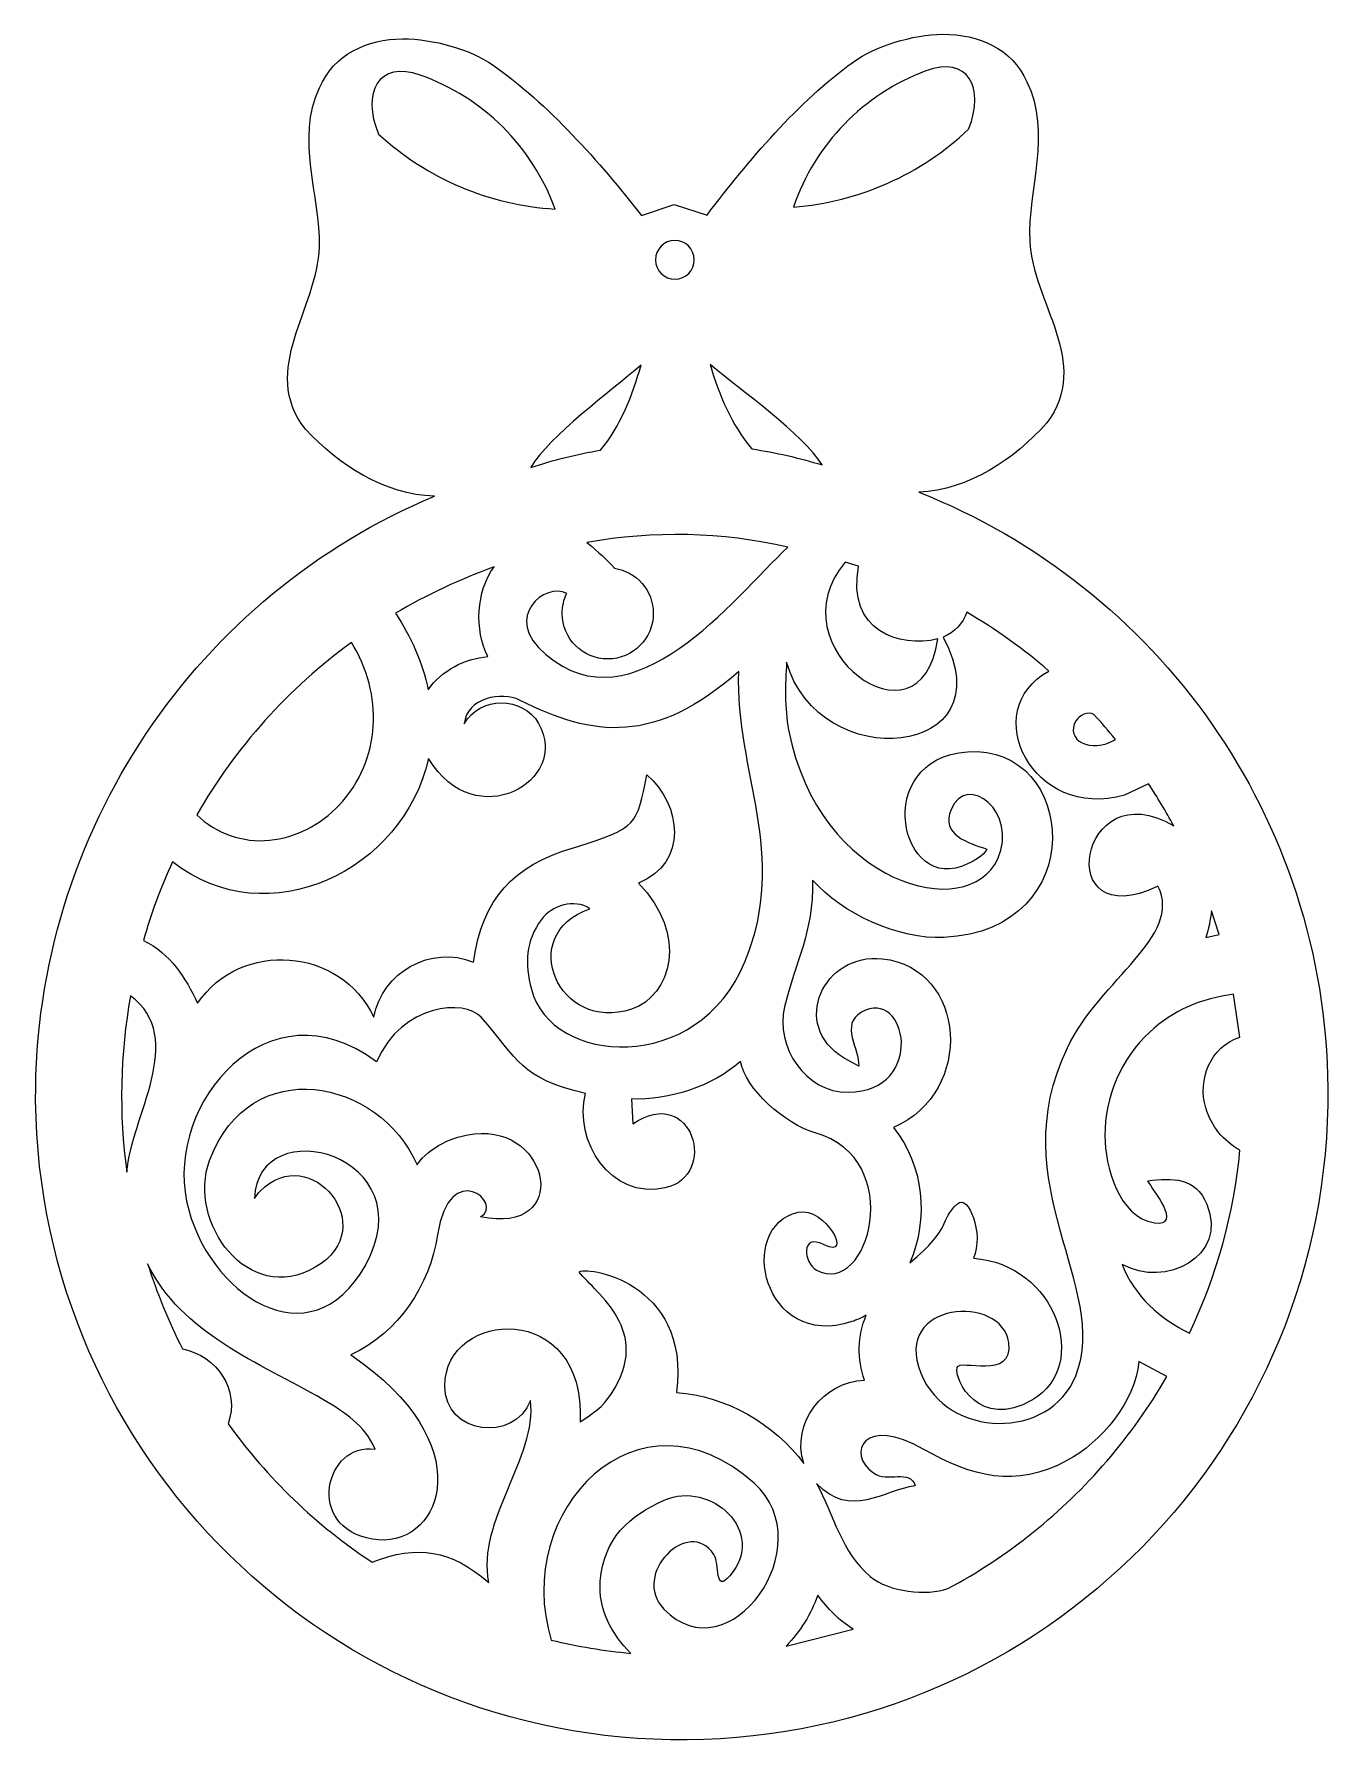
# Model space of a CAD drawing. Header units: centimetres. Extents: x 1 to 127, y -92 to 6.
# Drawn here: x 50.44 to 58.04, y -63.12 to -53.11 of the extents above; entities that cross this region are included whole.
import ezdxf

# ---------------------------------------------------------------- set-up
doc = ezdxf.new("R2010")
doc.units = ezdxf.units.CM
doc.header["$MEASUREMENT"] = 0
doc.layers.add('layer 1', color=7, linetype='Continuous')

msp = doc.modelspace()

# ---------------------------------------------------------------- linework, layer by layer
at = {"layer": 'layer 1', "color": 250}
for points, knots in [([(52.78747, -55.81432), (51.40645, -56.38638), (50.43957, -57.77172), (50.44808, -59.35717), (50.44808, -59.35717), (50.47054, -61.44555), (52.17917, -63.12275), (54.26865, -63.10513), (54.26865, -63.10513), (56.36115, -63.08749), (58.04318, -61.37685), (58.02555, -59.28434), (58.02555, -59.28434), (58.01213, -57.69377), (57.02063, -56.34048), (55.62675, -55.79038), (55.62675, -55.79038), (55.92067, -55.77699), (56.18547, -55.59819), (56.37759, -55.38445), (56.37759, -55.38445), (56.64388, -55.03292), (56.2921, -54.67357), (56.27719, -54.31706), (56.27719, -54.31706), (56.26465, -54.01518), (56.40774, -53.68455), (56.26078, -53.38539), (56.26078, -53.38539), (56.17271, -53.18667), (55.97712, -53.10624), (55.76871, -53.10527), (55.76871, -53.10527), (55.58709, -53.10954), (55.37521, -53.1727), (55.24136, -53.26924), (55.24136, -53.26924), (54.92251, -53.49897), (54.62453, -53.84902), (54.38591, -54.16569), (54.38591, -54.16569), (54.38591, -54.16569), (54.19274, -54.10305), (54.19274, -54.10305), (54.19274, -54.10305), (54.19274, -54.10305), (54.00074, -54.16893), (54.00074, -54.16893), (54.00074, -54.16893), (53.75673, -53.85635), (53.45289, -53.51137), (53.13029, -53.28704), (53.13029, -53.28704), (52.99476, -53.19278), (52.78191, -53.13318), (52.60017, -53.13199), (52.60017, -53.13199), (52.39181, -53.13648), (52.19768, -53.22018), (52.1129, -53.42036), (52.1129, -53.42036), (51.971, -53.72195), (52.11965, -54.05013), (52.11219, -54.35219), (52.11219, -54.35219), (52.10337, -54.70889), (51.75771, -55.07413), (52.02981, -55.42111), (52.02981, -55.42111), (52.22559, -55.63157), (52.49328, -55.80589), (52.78747, -55.81432)], [0, 0, 0, 0, 0.05263158, 0.05263158, 0.05263158, 0.05263158, 0.10526316, 0.10526316, 0.10526316, 0.10526316, 0.15789474, 0.15789474, 0.15789474, 0.15789474, 0.21052632, 0.21052632, 0.21052632, 0.21052632, 0.26315789, 0.26315789, 0.26315789, 0.26315789, 0.31578947, 0.31578947, 0.31578947, 0.31578947, 0.36842105, 0.36842105, 0.36842105, 0.36842105, 0.42105263, 0.42105263, 0.42105263, 0.42105263, 0.47368421, 0.47368421, 0.47368421, 0.47368421, 0.52631579, 0.52631579, 0.52631579, 0.52631579, 0.57894737, 0.57894737, 0.57894737, 0.57894737, 0.63157895, 0.63157895, 0.63157895, 0.63157895, 0.68421053, 0.68421053, 0.68421053, 0.68421053, 0.73684211, 0.73684211, 0.73684211, 0.73684211, 0.78947368, 0.78947368, 0.78947368, 0.78947368, 0.84210526, 0.84210526, 0.84210526, 0.84210526, 0.89473684, 0.89473684, 0.89473684, 0.89473684, 1, 1, 1, 1]), ([(52.45923, -53.69101), (52.35656, -53.44877), (52.45771, -53.25839), (52.7036, -53.34528), (52.7036, -53.34528), (53.07156, -53.47533), (53.36173, -53.76366), (53.49403, -54.13077), (53.49403, -54.13077), (53.10886, -54.10742), (52.74343, -53.95211), (52.45923, -53.69101)], [0, 0, 0, 0, 0.25, 0.25, 0.25, 0.25, 0.5, 0.5, 0.5, 0.5, 1, 1, 1, 1]), ([(55.91905, -53.66184), (55.63932, -53.9277), (55.27654, -54.08913), (54.89182, -54.11898), (54.89182, -54.11898), (55.01791, -53.74969), (55.30318, -53.45651), (55.6689, -53.32028), (55.6689, -53.32028), (55.91329, -53.22924), (56.01764, -53.4179), (55.91905, -53.66184)], [0, 0, 0, 0, 0.25, 0.25, 0.25, 0.25, 0.5, 0.5, 0.5, 0.5, 1, 1, 1, 1]), ([(54.08295, -54.4287), (54.08243, -54.36598), (54.13293, -54.31461), (54.19566, -54.31408), (54.19566, -54.31408), (54.25834, -54.31356), (54.30968, -54.36413), (54.3102, -54.42679), (54.3102, -54.42679), (54.31073, -54.48951), (54.26031, -54.54088), (54.19758, -54.54141), (54.19758, -54.54141), (54.13479, -54.54195), (54.08348, -54.49147), (54.08295, -54.4287)], [0, 0, 0, 0, 0.2, 0.2, 0.2, 0.2, 0.4, 0.4, 0.4, 0.4, 0.6, 0.6, 0.6, 0.6, 1, 1, 1, 1]), ([(53.3516, -55.6452), (53.45722, -55.46372), (53.82464, -55.19626), (53.99851, -55.04575), (53.99851, -55.04575), (53.94718, -55.22428), (53.87926, -55.40165), (53.76119, -55.54436), (53.76119, -55.54436), (53.62206, -55.56785), (53.4857, -55.60125), (53.3516, -55.6452)], [0, 0, 0, 0, 0.25, 0.25, 0.25, 0.25, 0.5, 0.5, 0.5, 0.5, 1, 1, 1, 1]), ([(55.05977, -55.63079), (54.92485, -55.58909), (54.78812, -55.5581), (54.64854, -55.53687), (54.64854, -55.53687), (54.52807, -55.39618), (54.45716, -55.21997), (54.40292, -55.04235), (54.40292, -55.04235), (54.57929, -55.1899), (54.9511, -55.45113), (55.05977, -55.63079)], [0, 0, 0, 0, 0.25, 0.25, 0.25, 0.25, 0.5, 0.5, 0.5, 0.5, 1, 1, 1, 1]), ([(53.80307, -56.76836), (53.95068, -56.76836), (54.07033, -56.6487), (54.07033, -56.5011), (54.07033, -56.5011), (54.07033, -56.36688), (53.9714, -56.25578), (53.84248, -56.23673), (53.84248, -56.23673), (53.80143, -56.19032), (53.74825, -56.14004), (53.68043, -56.08567), (53.68043, -56.08567), (54.07386, -56.01524), (54.47079, -56.02356), (54.85937, -56.11226), (54.85937, -56.11226), (54.53698, -56.41966), (53.95473, -57.18134), (53.43959, -56.74231), (53.43959, -56.74231), (53.17746, -56.52214), (53.44099, -56.3137), (53.56218, -56.38519), (53.56218, -56.38519), (53.54528, -56.42025), (53.53581, -56.45957), (53.53581, -56.5011), (53.53581, -56.5011), (53.53581, -56.6487), (53.65547, -56.76836), (53.80307, -56.76836)], [0, 0, 0, 0, 0.11111111, 0.11111111, 0.11111111, 0.11111111, 0.22222222, 0.22222222, 0.22222222, 0.22222222, 0.33333333, 0.33333333, 0.33333333, 0.33333333, 0.44444444, 0.44444444, 0.44444444, 0.44444444, 0.55555556, 0.55555556, 0.55555556, 0.55555556, 0.66666667, 0.66666667, 0.66666667, 0.66666667, 0.77777778, 0.77777778, 0.77777778, 0.77777778, 1, 1, 1, 1]), ([(52.55863, -56.50056), (52.74171, -56.3913), (52.9359, -56.30067), (53.13661, -56.22893), (53.13661, -56.22893), (53.03101, -56.36933), (53.02138, -56.59932), (53.09905, -56.7548), (53.09905, -56.7548), (52.96428, -56.76466), (52.82677, -56.83666), (52.75073, -56.94932), (52.75073, -56.94932), (52.71606, -56.78752), (52.64881, -56.6386), (52.55863, -56.50056)], [0, 0, 0, 0, 0.2, 0.2, 0.2, 0.2, 0.4, 0.4, 0.4, 0.4, 0.6, 0.6, 0.6, 0.6, 1, 1, 1, 1]), ([(55.19575, -56.20059), (55.19575, -56.20059), (55.27302, -56.22449), (55.27302, -56.22449), (55.27302, -56.22449), (55.20567, -56.60676), (55.51232, -56.70502), (55.7379, -56.65102), (55.7379, -56.65102), (55.64265, -57.33879), (54.7729, -56.69739), (55.19575, -56.20059)], [0, 0, 0, 0, 0.25, 0.25, 0.25, 0.25, 0.5, 0.5, 0.5, 0.5, 1, 1, 1, 1]), ([(54.86378, -57.18462), (54.83958, -57.05192), (54.84273, -56.92049), (54.85202, -56.78701), (54.85202, -56.78701), (55.03794, -57.45073), (56.15148, -57.35657), (55.77017, -56.64036), (55.77017, -56.64036), (55.83499, -56.61248), (55.88609, -56.56123), (55.90868, -56.49376), (55.90868, -56.49376), (56.0792, -56.59403), (56.24031, -56.70953), (56.39, -56.83892), (56.39, -56.83892), (55.96907, -57.06839), (56.29536, -57.72181), (56.83415, -57.56609), (56.83415, -57.56609), (56.83415, -57.56609), (56.97304, -57.4999), (56.97304, -57.4999), (56.97304, -57.4999), (57.02646, -57.57993), (57.07618, -57.66226), (57.12221, -57.74667), (57.12221, -57.74667), (56.56501, -57.41318), (56.40142, -58.40288), (57.02948, -58.1003), (57.02948, -58.1003), (57.17715, -58.39437), (56.69254, -58.64405), (56.49836, -59.04782), (56.49836, -59.04782), (56.11222, -59.8507), (56.7541, -60.4533), (56.54731, -60.97084), (56.54731, -60.97084), (56.39621, -61.34895), (55.79453, -61.34221), (55.63854, -60.95478), (55.63854, -60.95478), (55.46884, -60.5333), (56.11608, -60.49025), (56.15471, -60.77689), (56.15471, -60.77689), (56.18475, -60.99982), (55.86511, -60.86749), (55.85137, -60.92214), (55.85137, -60.92214), (55.83312, -60.99464), (55.98406, -61.29381), (56.29334, -61.11219), (56.29334, -61.11219), (56.63699, -60.91038), (56.43116, -60.31575), (55.9473, -60.28211), (55.9473, -60.28211), (56.01053, -60.13496), (55.9178, -59.90431), (55.85373, -59.96218), (55.85373, -59.96218), (55.74184, -60.06324), (55.82905, -60.09964), (55.57452, -60.30844), (55.57452, -60.30844), (55.68615, -60.04824), (55.65637, -59.73817), (55.47931, -59.51497), (55.47931, -59.51497), (55.95645, -59.3092), (55.90805, -58.58035), (55.41314, -58.52581), (55.41314, -58.52581), (55.07243, -58.48826), (54.86602, -58.91375), (55.18958, -59.10811), (55.18958, -59.10811), (55.18958, -59.10811), (55.27448, -59.1565), (55.27448, -59.1565), (55.27448, -59.1565), (55.2803, -59.05441), (55.16304, -58.913), (55.29083, -58.83944), (55.29083, -58.83944), (55.55697, -58.68625), (55.6742, -59.30286), (55.21286, -59.30865), (55.21286, -59.30865), (54.96163, -59.31182), (54.78367, -59.03894), (54.83958, -58.80801), (54.83958, -58.80801), (54.90726, -58.52842), (55.00709, -58.38499), (55.00443, -58.0644), (55.00443, -58.0644), (55.17516, -58.26225), (55.51017, -58.41411), (55.77365, -58.40121), (55.77365, -58.40121), (56.64717, -58.35845), (56.55215, -57.26695), (55.91278, -57.31211), (55.91278, -57.31211), (55.34423, -57.35227), (55.51391, -58.1642), (55.9134, -57.96982), (55.9134, -57.96982), (55.95949, -57.94739), (55.99833, -57.92724), (56.02672, -57.88293), (56.02672, -57.88293), (55.91912, -57.84809), (55.75389, -57.79988), (55.81637, -57.65129), (55.81637, -57.65129), (55.91115, -57.42583), (56.21255, -57.6699), (56.09055, -57.93922), (56.09055, -57.93922), (55.91773, -58.32071), (55.04091, -58.0967), (54.86378, -57.18462)], [0, 0, 0, 0, 0.03030303, 0.03030303, 0.03030303, 0.03030303, 0.06060606, 0.06060606, 0.06060606, 0.06060606, 0.09090909, 0.09090909, 0.09090909, 0.09090909, 0.12121212, 0.12121212, 0.12121212, 0.12121212, 0.15151515, 0.15151515, 0.15151515, 0.15151515, 0.18181818, 0.18181818, 0.18181818, 0.18181818, 0.21212121, 0.21212121, 0.21212121, 0.21212121, 0.24242424, 0.24242424, 0.24242424, 0.24242424, 0.27272727, 0.27272727, 0.27272727, 0.27272727, 0.3030303, 0.3030303, 0.3030303, 0.3030303, 0.33333333, 0.33333333, 0.33333333, 0.33333333, 0.36363636, 0.36363636, 0.36363636, 0.36363636, 0.39393939, 0.39393939, 0.39393939, 0.39393939, 0.42424242, 0.42424242, 0.42424242, 0.42424242, 0.45454545, 0.45454545, 0.45454545, 0.45454545, 0.48484848, 0.48484848, 0.48484848, 0.48484848, 0.51515152, 0.51515152, 0.51515152, 0.51515152, 0.54545455, 0.54545455, 0.54545455, 0.54545455, 0.57575758, 0.57575758, 0.57575758, 0.57575758, 0.60606061, 0.60606061, 0.60606061, 0.60606061, 0.63636364, 0.63636364, 0.63636364, 0.63636364, 0.66666667, 0.66666667, 0.66666667, 0.66666667, 0.6969697, 0.6969697, 0.6969697, 0.6969697, 0.72727273, 0.72727273, 0.72727273, 0.72727273, 0.75757576, 0.75757576, 0.75757576, 0.75757576, 0.78787879, 0.78787879, 0.78787879, 0.78787879, 0.81818182, 0.81818182, 0.81818182, 0.81818182, 0.84848485, 0.84848485, 0.84848485, 0.84848485, 0.87878788, 0.87878788, 0.87878788, 0.87878788, 0.90909091, 0.90909091, 0.90909091, 0.90909091, 0.93939394, 0.93939394, 0.93939394, 0.93939394, 1, 1, 1, 1]), ([(51.81953, -57.83102), (51.66306, -57.84698), (51.50564, -57.79142), (51.3929, -57.68207), (51.3929, -57.68207), (51.61661, -57.29059), (51.93426, -56.93774), (52.29976, -56.67122), (52.29976, -56.67122), (52.48807, -56.9728), (52.47799, -57.35983), (52.22604, -57.627), (52.22604, -57.627), (52.12129, -57.73807), (51.97306, -57.81708), (51.81953, -57.83102)], [0, 0, 0, 0, 0.2, 0.2, 0.2, 0.2, 0.4, 0.4, 0.4, 0.4, 0.6, 0.6, 0.6, 0.6, 1, 1, 1, 1]), ([(51.25072, -57.95806), (51.81111, -58.39692), (52.60548, -58.00563), (52.75246, -57.35209), (52.75246, -57.35209), (53.02699, -57.80735), (53.58823, -57.48162), (53.39776, -57.14643), (53.39776, -57.14643), (53.3068, -56.98636), (53.05187, -56.98527), (52.96165, -57.14844), (52.96165, -57.14844), (52.9762, -56.99482), (53.18318, -56.95811), (53.28581, -57.0096), (53.28581, -57.0096), (53.72175, -57.22834), (54.08112, -57.27243), (54.57148, -56.84083), (54.57148, -56.84083), (54.55061, -57.4418), (54.86843, -57.90469), (54.6078, -58.54298), (54.6078, -58.54298), (54.33412, -59.21322), (53.46969, -59.15001), (53.35497, -58.70496), (53.35497, -58.70496), (53.31603, -58.5539), (53.32046, -58.42441), (53.41388, -58.29531), (53.41388, -58.29531), (53.47186, -58.21519), (53.6102, -58.17035), (53.69784, -58.23274), (53.69784, -58.23274), (53.26258, -58.38254), (53.51408, -58.96321), (53.94318, -58.82095), (53.94318, -58.82095), (54.17572, -58.74386), (54.2783, -58.38393), (53.98258, -58.08264), (53.98258, -58.08264), (54.27641, -57.96301), (54.23541, -57.62347), (54.03285, -57.44784), (54.03285, -57.44784), (53.97098, -57.73876), (53.98423, -57.75937), (53.60298, -57.87471), (53.60298, -57.87471), (53.24722, -57.98235), (53.06782, -58.16982), (53.01647, -58.54526), (53.01647, -58.54526), (52.76705, -58.44431), (52.47927, -58.60318), (52.43134, -58.86787), (52.43134, -58.86787), (52.23745, -58.45829), (51.65354, -58.41255), (51.39782, -58.78648), (51.39782, -58.78648), (51.32556, -58.63278), (51.23852, -58.49746), (51.08037, -58.41858), (51.08037, -58.41858), (51.12478, -58.2619), (51.18284, -58.106), (51.25072, -57.95806)], [0, 0, 0, 0, 0.05263158, 0.05263158, 0.05263158, 0.05263158, 0.10526316, 0.10526316, 0.10526316, 0.10526316, 0.15789474, 0.15789474, 0.15789474, 0.15789474, 0.21052632, 0.21052632, 0.21052632, 0.21052632, 0.26315789, 0.26315789, 0.26315789, 0.26315789, 0.31578947, 0.31578947, 0.31578947, 0.31578947, 0.36842105, 0.36842105, 0.36842105, 0.36842105, 0.42105263, 0.42105263, 0.42105263, 0.42105263, 0.47368421, 0.47368421, 0.47368421, 0.47368421, 0.52631579, 0.52631579, 0.52631579, 0.52631579, 0.57894737, 0.57894737, 0.57894737, 0.57894737, 0.63157895, 0.63157895, 0.63157895, 0.63157895, 0.68421053, 0.68421053, 0.68421053, 0.68421053, 0.73684211, 0.73684211, 0.73684211, 0.73684211, 0.78947368, 0.78947368, 0.78947368, 0.78947368, 0.84210526, 0.84210526, 0.84210526, 0.84210526, 0.89473684, 0.89473684, 0.89473684, 0.89473684, 1, 1, 1, 1]), ([(56.54956, -57.12971), (56.56677, -57.10051), (56.61976, -57.07157), (56.65314, -57.09329), (56.65314, -57.09329), (56.69735, -57.14105), (56.74005, -57.19017), (56.78125, -57.24052), (56.78125, -57.24052), (56.63589, -57.32571), (56.47975, -57.24482), (56.54956, -57.12971)], [0, 0, 0, 0, 0.25, 0.25, 0.25, 0.25, 0.5, 0.5, 0.5, 0.5, 1, 1, 1, 1]), ([(57.31068, -58.40182), (57.32646, -58.3506), (57.33746, -58.298), (57.34346, -58.24474), (57.34346, -58.24474), (57.34346, -58.24474), (57.38835, -58.38298), (57.38835, -58.38298), (57.38835, -58.38298), (57.38835, -58.38298), (57.31068, -58.40182), (57.31068, -58.40182)], [0, 0, 0, 0, 0.25, 0.25, 0.25, 0.25, 0.5, 0.5, 0.5, 0.5, 1, 1, 1, 1]), ([(52.4475, -59.12941), (52.59652, -58.78665), (52.96579, -58.76199), (53.05981, -58.86848), (53.05981, -58.86848), (53.28196, -59.12011), (53.28727, -59.22593), (53.67218, -59.31498), (53.67218, -59.31498), (53.60274, -59.59595), (53.81916, -59.93802), (54.13777, -59.86973), (54.13777, -59.86973), (54.45802, -59.80107), (54.29885, -59.25412), (53.94931, -59.49429), (53.94931, -59.49429), (53.94931, -59.49429), (53.94248, -59.34779), (53.94248, -59.34779), (53.94248, -59.34779), (54.16447, -59.35609), (54.41331, -59.27541), (54.58159, -59.12779), (54.58159, -59.12779), (54.60586, -59.28556), (54.84373, -59.49776), (55.01852, -59.54613), (55.01852, -59.54613), (55.55772, -59.69535), (55.33429, -60.51749), (55.02674, -60.35147), (55.02674, -60.35147), (54.95233, -60.3113), (54.92995, -60.13115), (55.07118, -60.20273), (55.07118, -60.20273), (55.24888, -60.29279), (55.07753, -59.9757), (54.91938, -60.01205), (54.91938, -60.01205), (54.55423, -60.09598), (54.7124, -60.82455), (55.23519, -60.65354), (55.23519, -60.65354), (55.26428, -60.64389), (55.29229, -60.63115), (55.31869, -60.6157), (55.31869, -60.6157), (55.26729, -60.73638), (55.26411, -60.87314), (55.30871, -60.99643), (55.30871, -60.99643), (55.06958, -61.00523), (54.87612, -61.24588), (54.95217, -61.48453), (54.95217, -61.48453), (54.78079, -61.25229), (54.49551, -61.08718), (54.20586, -61.06939), (54.20586, -61.06939), (54.29317, -60.40908), (53.65401, -60.32417), (53.63578, -60.36343), (53.63578, -60.36343), (53.73488, -60.48873), (54.06923, -60.70701), (53.82361, -61.07777), (53.82361, -61.07777), (53.77365, -61.15317), (53.71587, -61.19457), (53.64038, -61.24051), (53.64038, -61.24051), (53.6784, -60.5263), (52.84875, -60.57672), (52.84691, -61.03098), (52.84691, -61.03098), (52.84576, -61.31407), (53.25644, -61.36599), (53.35013, -61.1151), (53.35013, -61.1151), (53.39217, -61.45058), (53.03445, -61.81469), (53.10549, -62.18228), (53.10549, -62.18228), (52.87785, -61.99082), (52.69193, -61.95933), (52.42062, -62.06287), (52.42062, -62.06287), (52.09327, -61.84822), (51.80614, -61.57022), (51.57715, -61.25312), (51.57715, -61.25312), (51.64666, -61.05316), (51.51535, -60.85621), (51.30842, -60.81191), (51.30842, -60.81191), (51.2274, -60.65191), (51.15906, -60.48545), (51.105, -60.31437), (51.105, -60.31437), (51.29954, -60.721), (51.75944, -60.89496), (52.13166, -61.10923), (52.13166, -61.10923), (52.2596, -61.18289), (52.3783, -61.26153), (52.43975, -61.40113), (52.43975, -61.40113), (52.14568, -61.35721), (52.0253, -61.86129), (52.4232, -61.92909), (52.4232, -61.92909), (52.81113, -61.99519), (53.06557, -61.41474), (52.36747, -60.89976), (52.36747, -60.89976), (52.36747, -60.89976), (52.29663, -60.84776), (52.29663, -60.84776), (52.29663, -60.84776), (52.57603, -60.71906), (52.75897, -60.4409), (52.80465, -60.14423), (52.80465, -60.14423), (52.87453, -59.69038), (53.19868, -59.95924), (53.05703, -60.03942), (53.05703, -60.03942), (53.59137, -60.14871), (53.47016, -59.50295), (53.01958, -59.55238), (53.01958, -59.55238), (52.89392, -59.56617), (52.75985, -59.62819), (52.68463, -59.73321), (52.68463, -59.73321), (52.46555, -59.23058), (51.70478, -59.07063), (51.4685, -59.70815), (51.4685, -59.70815), (51.33484, -60.06878), (51.69474, -60.56505), (52.08829, -60.33495), (52.08829, -60.33495), (52.48545, -60.10275), (52.05888, -59.58862), (51.7651, -59.88814), (51.7651, -59.88814), (51.75218, -59.90135), (51.74086, -59.91608), (51.73122, -59.93192), (51.73122, -59.93192), (51.74943, -59.40823), (52.74231, -59.67436), (52.38156, -60.32369), (52.38156, -60.32369), (52.06358, -60.89601), (51.45091, -60.49915), (51.33345, -59.94651), (51.33345, -59.94651), (51.2118, -59.37411), (51.80911, -58.65578), (52.4475, -59.12941)], [0, 0, 0, 0, 0.02380952, 0.02380952, 0.02380952, 0.02380952, 0.04761905, 0.04761905, 0.04761905, 0.04761905, 0.07142857, 0.07142857, 0.07142857, 0.07142857, 0.0952381, 0.0952381, 0.0952381, 0.0952381, 0.11904762, 0.11904762, 0.11904762, 0.11904762, 0.14285714, 0.14285714, 0.14285714, 0.14285714, 0.16666667, 0.16666667, 0.16666667, 0.16666667, 0.19047619, 0.19047619, 0.19047619, 0.19047619, 0.21428571, 0.21428571, 0.21428571, 0.21428571, 0.23809524, 0.23809524, 0.23809524, 0.23809524, 0.26190476, 0.26190476, 0.26190476, 0.26190476, 0.28571429, 0.28571429, 0.28571429, 0.28571429, 0.30952381, 0.30952381, 0.30952381, 0.30952381, 0.33333333, 0.33333333, 0.33333333, 0.33333333, 0.35714286, 0.35714286, 0.35714286, 0.35714286, 0.38095238, 0.38095238, 0.38095238, 0.38095238, 0.4047619, 0.4047619, 0.4047619, 0.4047619, 0.42857143, 0.42857143, 0.42857143, 0.42857143, 0.45238095, 0.45238095, 0.45238095, 0.45238095, 0.47619048, 0.47619048, 0.47619048, 0.47619048, 0.5, 0.5, 0.5, 0.5, 0.52380952, 0.52380952, 0.52380952, 0.52380952, 0.54761905, 0.54761905, 0.54761905, 0.54761905, 0.57142857, 0.57142857, 0.57142857, 0.57142857, 0.5952381, 0.5952381, 0.5952381, 0.5952381, 0.61904762, 0.61904762, 0.61904762, 0.61904762, 0.64285714, 0.64285714, 0.64285714, 0.64285714, 0.66666667, 0.66666667, 0.66666667, 0.66666667, 0.69047619, 0.69047619, 0.69047619, 0.69047619, 0.71428571, 0.71428571, 0.71428571, 0.71428571, 0.73809524, 0.73809524, 0.73809524, 0.73809524, 0.76190476, 0.76190476, 0.76190476, 0.76190476, 0.78571429, 0.78571429, 0.78571429, 0.78571429, 0.80952381, 0.80952381, 0.80952381, 0.80952381, 0.83333333, 0.83333333, 0.83333333, 0.83333333, 0.85714286, 0.85714286, 0.85714286, 0.85714286, 0.88095238, 0.88095238, 0.88095238, 0.88095238, 0.9047619, 0.9047619, 0.9047619, 0.9047619, 0.92857143, 0.92857143, 0.92857143, 0.92857143, 0.95238095, 0.95238095, 0.95238095, 0.95238095, 1, 1, 1, 1]), ([(51.00445, -58.74387), (51.3399, -58.98906), (51.0052, -59.45816), (50.98338, -59.77711), (50.98338, -59.77711), (50.93497, -59.43657), (50.94338, -59.08212), (51.00445, -58.74387)], [0, 0, 0, 0, 0.33333333, 0.33333333, 0.33333333, 0.33333333, 1, 1, 1, 1]), ([(56.98107, -58.95553), (57.11791, -58.82744), (57.2871, -58.75858), (57.47315, -58.73419), (57.47315, -58.73419), (57.47315, -58.73419), (57.50906, -58.98473), (57.50906, -58.98473), (57.50906, -58.98473), (57.33723, -59.04196), (57.2602, -59.23462), (57.31008, -59.40055), (57.31008, -59.40055), (57.34141, -59.50477), (57.41265, -59.59576), (57.51049, -59.64804), (57.51049, -59.64804), (57.4753, -60.01864), (57.37349, -60.3836), (57.21511, -60.72027), (57.21511, -60.72027), (57.04153, -60.64017), (56.88825, -60.49944), (56.81955, -60.31795), (56.81955, -60.31795), (57.06987, -60.45982), (57.44352, -60.27234), (57.31605, -59.96486), (57.31605, -59.96486), (57.24975, -59.80493), (57.11424, -59.81113), (56.96948, -59.82758), (56.96948, -59.82758), (56.99183, -59.87022), (57.18351, -60.09969), (57.00822, -60.07363), (57.00822, -60.07363), (56.79857, -60.04245), (56.71812, -59.74013), (56.71839, -59.56477), (56.71839, -59.56477), (56.71873, -59.33298), (56.81109, -59.11384), (56.98107, -58.95553)], [0, 0, 0, 0, 0.08333333, 0.08333333, 0.08333333, 0.08333333, 0.16666667, 0.16666667, 0.16666667, 0.16666667, 0.25, 0.25, 0.25, 0.25, 0.33333333, 0.33333333, 0.33333333, 0.33333333, 0.41666667, 0.41666667, 0.41666667, 0.41666667, 0.5, 0.5, 0.5, 0.5, 0.58333333, 0.58333333, 0.58333333, 0.58333333, 0.66666667, 0.66666667, 0.66666667, 0.66666667, 0.75, 0.75, 0.75, 0.75, 0.83333333, 0.83333333, 0.83333333, 0.83333333, 1, 1, 1, 1]), ([(55.02767, -61.60287), (55.22874, -61.81358), (55.41922, -61.63968), (55.60623, -61.61663), (55.60623, -61.61663), (55.57359, -61.51215), (55.44661, -61.60067), (55.36081, -61.54041), (55.36081, -61.54041), (55.19665, -61.42513), (55.30914, -61.2007), (55.65679, -61.40212), (55.65679, -61.40212), (55.93515, -61.5634), (56.1948, -61.63061), (56.49573, -61.46825), (56.49573, -61.46825), (56.69805, -61.35909), (56.89597, -61.12373), (56.9171, -60.88762), (56.9171, -60.88762), (56.9171, -60.88762), (57.08169, -60.9755), (57.08169, -60.9755), (57.08169, -60.9755), (56.98054, -61.1515), (56.86193, -61.31741), (56.72954, -61.4712), (56.72954, -61.4712), (56.46748, -61.77556), (56.15163, -62.02899), (55.79766, -62.21885), (55.79766, -62.21885), (55.67506, -62.26142), (55.45217, -62.23881), (55.34176, -62.1476), (55.34176, -62.1476), (55.1739, -62.00891), (55.12804, -61.78605), (55.02767, -61.60287)], [0, 0, 0, 0, 0.09090909, 0.09090909, 0.09090909, 0.09090909, 0.18181818, 0.18181818, 0.18181818, 0.18181818, 0.27272727, 0.27272727, 0.27272727, 0.27272727, 0.36363636, 0.36363636, 0.36363636, 0.36363636, 0.45454545, 0.45454545, 0.45454545, 0.45454545, 0.54545455, 0.54545455, 0.54545455, 0.54545455, 0.63636364, 0.63636364, 0.63636364, 0.63636364, 0.72727273, 0.72727273, 0.72727273, 0.72727273, 0.81818182, 0.81818182, 0.81818182, 0.81818182, 1, 1, 1, 1]), ([(54.66124, -61.60095), (55.0676, -61.96572), (54.51141, -62.73252), (54.13221, -62.33839), (54.13221, -62.33839), (53.93555, -62.13397), (54.27975, -61.79439), (54.42597, -62.01837), (54.42597, -62.01837), (54.4604, -62.0711), (54.42648, -62.25117), (54.51963, -62.14301), (54.51963, -62.14301), (54.73994, -61.88718), (54.40697, -61.57982), (54.13396, -61.70035), (54.13396, -61.70035), (53.92762, -61.79146), (53.77912, -61.9251), (53.75911, -62.1742), (53.75911, -62.1742), (53.74578, -62.34018), (53.82419, -62.48381), (53.93881, -62.59836), (53.93881, -62.59836), (53.78146, -62.58236), (53.62596, -62.55803), (53.47217, -62.5209), (53.47217, -62.5209), (53.23629, -61.76089), (53.98403, -60.99307), (54.66124, -61.60095)], [0, 0, 0, 0, 0.11111111, 0.11111111, 0.11111111, 0.11111111, 0.22222222, 0.22222222, 0.22222222, 0.22222222, 0.33333333, 0.33333333, 0.33333333, 0.33333333, 0.44444444, 0.44444444, 0.44444444, 0.44444444, 0.55555556, 0.55555556, 0.55555556, 0.55555556, 0.66666667, 0.66666667, 0.66666667, 0.66666667, 0.77777778, 0.77777778, 0.77777778, 0.77777778, 1, 1, 1, 1]), ([(55.03463, -62.25689), (55.09056, -62.33505), (55.15927, -62.4048), (55.24137, -62.45544), (55.24137, -62.45544), (55.24137, -62.45544), (54.8489, -62.55537), (54.8489, -62.55537), (54.8489, -62.55537), (54.92939, -62.47349), (54.9971, -62.3653), (55.03463, -62.25689)], [0, 0, 0, 0, 0.25, 0.25, 0.25, 0.25, 0.5, 0.5, 0.5, 0.5, 1, 1, 1, 1])]:
    msp.add_open_spline(points, degree=3, knots=knots, dxfattribs=at)

doc.saveas('drawing.dxf')
